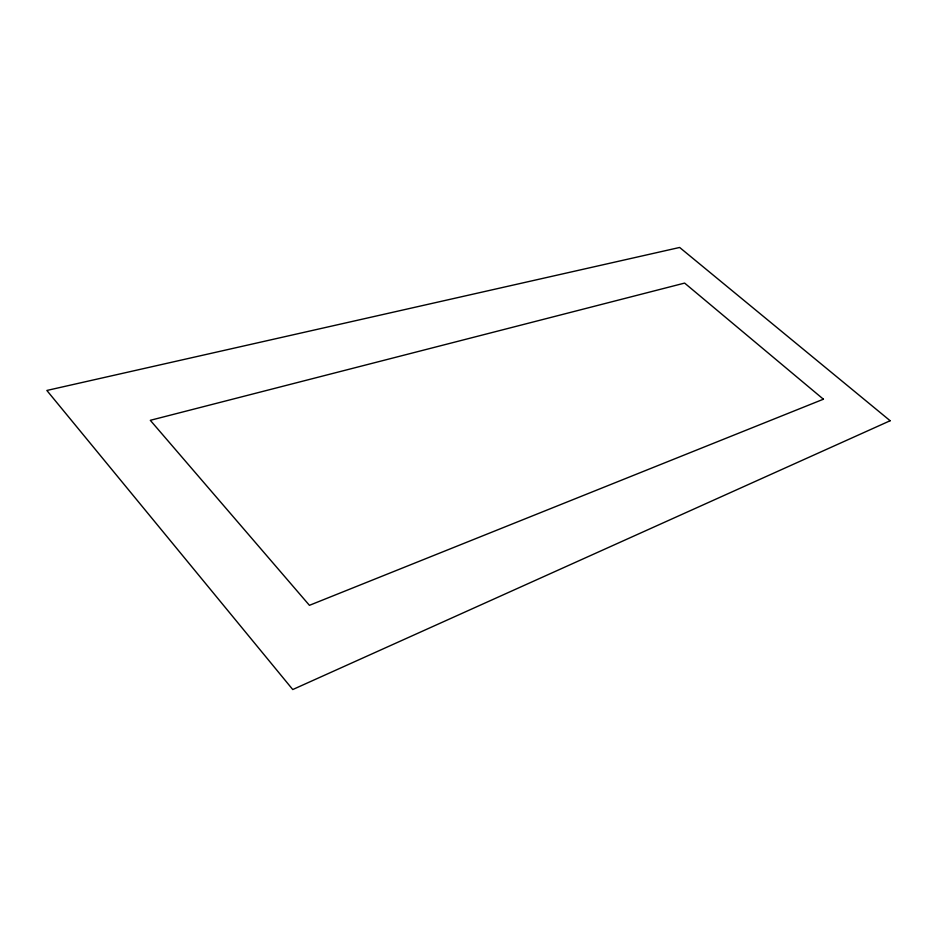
<?xml version="1.0" encoding="UTF-8"?>
<svg xmlns="http://www.w3.org/2000/svg" width="937" height="937" viewBox="0 0 937 937"><rect width="100%" height="100%" fill="white"/><g stroke="black" fill="none" stroke-linecap="round" stroke-linejoin="round"><path stroke-width="1.41" d="M890.15 420.736L292.754 689.538L46.85 390.46L679.641 247.462L890.15 420.736M823.412 399.209L309.433 605.325L150.307 420.315L684.619 283.091L823.412 399.209"/></g></svg>
